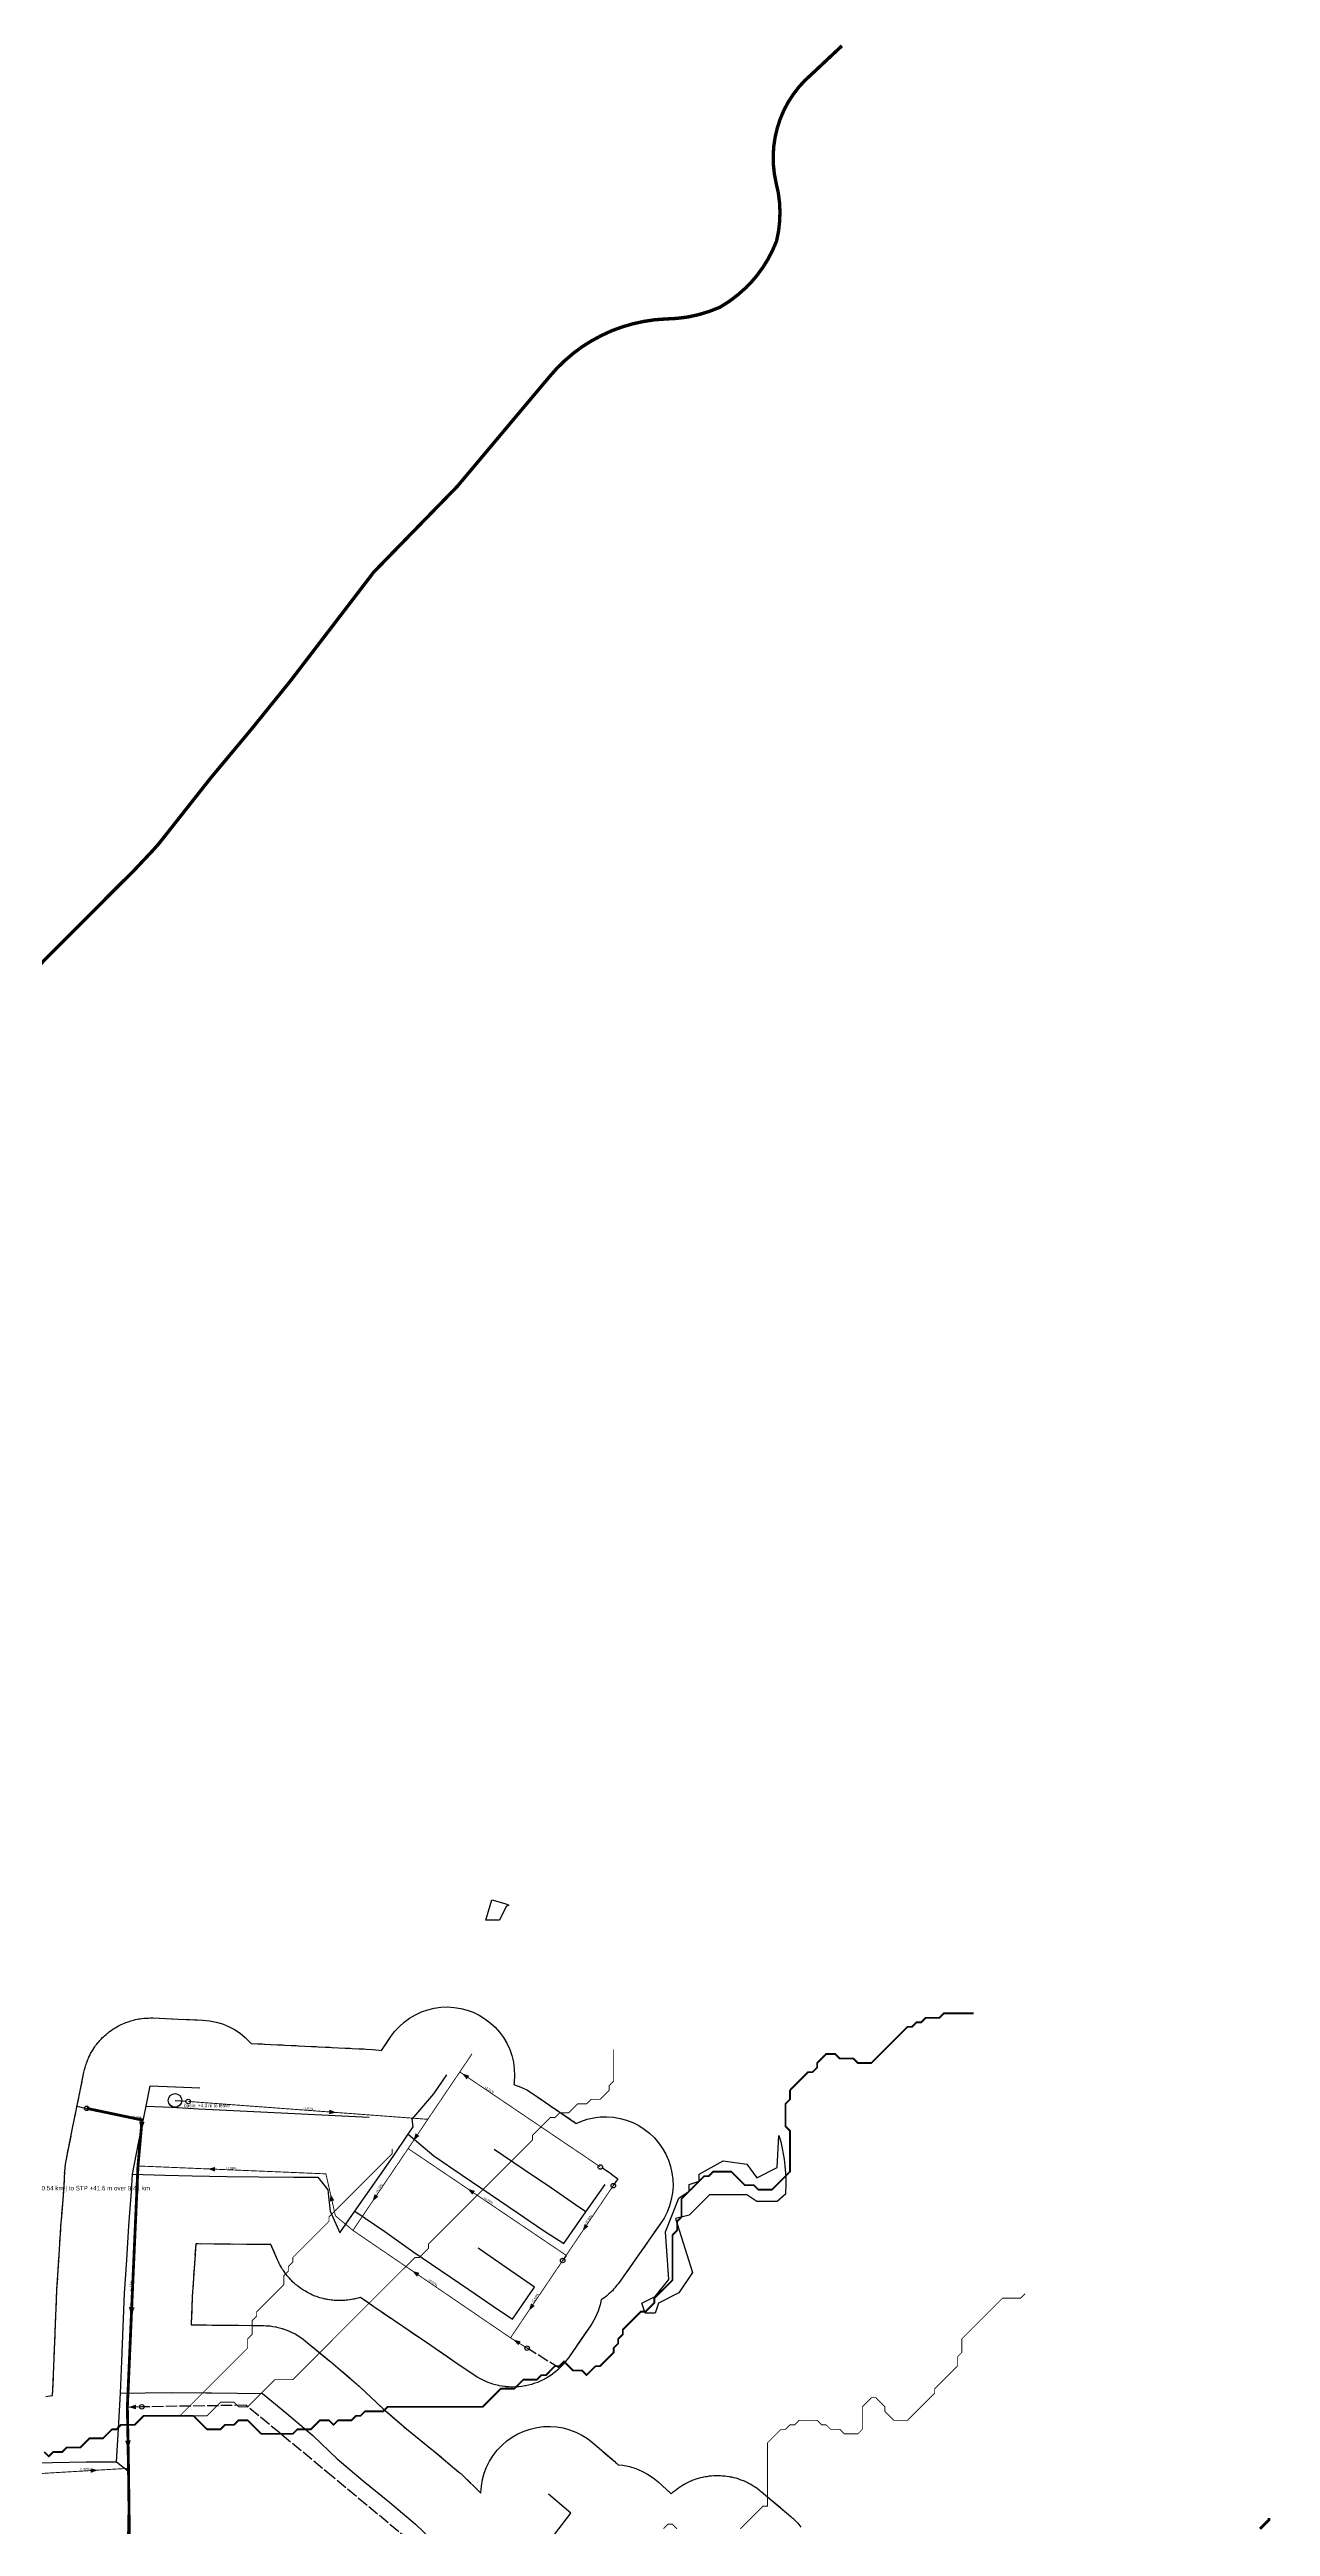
# Model space of a CAD drawing. Header units: metres. Extents: x 440276 to 476894, y 2561381 to 2578972.
# Drawn here: x 450705 to 451786, y 2570173 to 2572365 of the extents above; entities that cross this region are included whole.
import ezdxf
from ezdxf.enums import TextEntityAlignment as Align

# ---------------------------------------------------------------- set-up
doc = ezdxf.new("R2010")
doc.units = ezdxf.units.M
doc.header["$LTSCALE"] = 8
doc.linetypes.add('DASHDOT', pattern=[3.556, 2.54, -0.508, 0, -0.508])
doc.linetypes.add('DASHED', pattern=[1.524, 1.27, -0.254])
for name, color, linetype in [('A_ARROWS', 7, 'Continuous'), ('A_BASINS', 1, 'Continuous'), ('A_BRANCH', 7, 'Continuous'), ('A_BUILT_2006', 252, 'Continuous'), ('A_CATCHMENTS', 7, 'Continuous'), ('A_ENVELOPE', 3, 'Continuous'), ('A_GRADIENT', 8, 'Continuous'), ('A_HEAD_GAP', 8, 'Continuous'), ('A_HEADS', 8, 'Continuous'), ('A_LATERAL', 7, 'Continuous'), ('A_MAIN_PIPE', 5, 'Continuous'), ('A_OUTLET_LABEL', 7, 'Continuous'), ('A_STREAMS', 5, 'Continuous'), ('A_SUBMAIN', 7, 'Continuous'), ('A_WADI', 4, 'Continuous')]:
    doc.layers.add(name, color=color, linetype=linetype)

msp = doc.modelspace()

# ---------------------------------------------------------------- linework, layer by layer
at = {"layer": 'A_ARROWS', "color": 1}
for points in [[(451070.2, 2570573.5), (451076.6, 2570571.5), (451074.4, 2570568.2)], [(450786.1, 2570522.8), (450784.3, 2570531), (450789.2, 2570530.6)], [(450959.1, 2570538.9), (450952.5, 2570537.4), (450952.8, 2570541.4)], [(451027.2, 2570514.1), (451029.1, 2570520.5), (451032.5, 2570518.2)], [(450845.2, 2570489), (450851.6, 2570490.7), (450851.5, 2570486.7)], [(450953.7, 2570466.9), (450957.1, 2570461.1), (450953.2, 2570460.2)], [(450990.9, 2570460.3), (450992.8, 2570466.7), (450996.2, 2570464.5)], [(451075.1, 2570471.5), (451081.6, 2570469.5), (451079.3, 2570466.2)], [(451176.9, 2570433.9), (451178.8, 2570440.3), (451182.1, 2570438.1)], [(451026.1, 2570398.8), (451032.5, 2570396.9), (451030.3, 2570393.6)], [(451129.4, 2570363.5), (451131.3, 2570370), (451134.6, 2570367.7)], [(450777.4, 2570358.6), (450775.3, 2570366.7), (450780.3, 2570366.4)], [(451115.6, 2570338), (451122.1, 2570336.3), (451120, 2570332.9)], [(450775, 2570278.2), (450781.4, 2570280.3), (450781.4, 2570276.3)], [(450774.6, 2570240.7), (450771.9, 2570248.6), (450776.9, 2570248.7)], [(450747.8, 2570222.4), (450741.5, 2570220), (450741.3, 2570224)]]:
    msp.add_solid(points, dxfattribs=at)
at = {"layer": 'A_BASINS', "color": 1}
msp.add_circle((450816.1, 2570549.6), 6, dxfattribs=at)
at = {"layer": 'A_BRANCH', "color": 1, "const_width": 0.8}
for points in [[(451192.7, 2570490.7), (451068.2, 2570574.8), (451079.1, 2570590.9), (451039.9, 2570532.9)], [(451159.3, 2570407.9), (451113.1, 2570339.5)], [(450786.7, 2570278.4), (450773.9, 2570278.2)]]:
    msp.add_lwpolyline(points, dxfattribs=at)
at = {"layer": 'A_BUILT_2006', "color": 252}
for points in [[(451045.3, 2570555.5), (451056.8, 2570572.3)], [(450790.6, 2570544.6), (450794.2, 2570562.6)], [(450794.2, 2570562.6), (450816.4, 2570561.7)], [(450816.4, 2570561.7), (450838.2, 2570560.7)], [(451026, 2570533), (451045.3, 2570555.5)], [(450783.9, 2570511.8), (450790.6, 2570544.6)], [(450790.6, 2570544.6), (450813.1, 2570543.5)], [(450813.1, 2570543.5), (450837.2, 2570542.3)], [(450837.2, 2570542.3), (450868, 2570540.8)], [(450868, 2570540.8), (450898, 2570539.3)], [(450898, 2570539.3), (450928, 2570537.8)], [(450928, 2570537.8), (450957.9, 2570536.3)], [(450957.9, 2570536.3), (450987.9, 2570534.8)], [(451022.5, 2570519.8), (451026.8, 2570526.1), (451026, 2570533)], [(450778.5, 2570484.4), (450783.9, 2570511.8)], [(451009.7, 2570500.9), (451022.5, 2570519.8)], [(451022.5, 2570519.8), (451045.2, 2570500.5)], [(451124.4, 2570488.7), (451098.7, 2570506.2)], [(450777.7, 2570469), (450778.5, 2570484.4)], [(450778.5, 2570484.4), (450807, 2570483.5)], [(450807, 2570483.5), (450831.2, 2570482.8)], [(450831.2, 2570482.8), (450862, 2570482.3)], [(450862, 2570482.3), (450890, 2570482.1)], [(450890, 2570482.1), (450921.4, 2570481.8)], [(450921.4, 2570481.8), (450942.4, 2570481.7)], [(450942.4, 2570481.7), (450951.5, 2570470.5), (450952.1, 2570464.7)], [(450992.6, 2570476.3), (451009.7, 2570500.9)], [(451045.2, 2570500.5), (451070.4, 2570483.5)], [(451070.4, 2570483.5), (451095.2, 2570466.7)], [(451149.3, 2570471.9), (451124.4, 2570488.7)], [(450775.3, 2570438.6), (450777.7, 2570469)], [(450952.1, 2570464.7), (450953.5, 2570451.5), (450961.9, 2570432.4)], [(450975.4, 2570451.7), (450992.6, 2570476.3)], [(451095.2, 2570466.7), (451120, 2570449.9)], [(451170.7, 2570457.2), (451149.3, 2570471.9)], [(451179.8, 2570450.9), (451197, 2570475.2)], [(450773.3, 2570408.6), (450775.3, 2570438.6)], [(450961.9, 2570432.4), (450975.4, 2570451.7)], [(450975.4, 2570451.7), (451001.8, 2570433.5)], [(451120, 2570449.9), (451141.4, 2570435.2)], [(451160.2, 2570423.1), (451179.8, 2570450.9)], [(451179.8, 2570450.9), (451170.7, 2570457.2)], [(451001.8, 2570433.5), (451026.7, 2570415.8)], [(451026.7, 2570415.8), (451051.5, 2570399)], [(451109.5, 2570401.4), (451084.5, 2570418.8)], [(451141.4, 2570435.2), (451160.2, 2570423.1)], [(450771.5, 2570378.7), (450773.3, 2570408.6)], [(451051.5, 2570399), (451076.3, 2570382.2)], [(451134.5, 2570384.2), (451109.5, 2570401.4)], [(450770.3, 2570348.8), (450771.5, 2570378.7)], [(451076.3, 2570382.2), (451097.8, 2570367.6)], [(451115, 2570355.9), (451134.5, 2570384.2)], [(450769.1, 2570318.9), (450770.3, 2570348.8)], [(451097.8, 2570367.6), (451115, 2570355.9)], [(450767.9, 2570290.4), (450769.1, 2570318.9)], [(450766, 2570259.3), (450767.9, 2570290.4)], [(450767.9, 2570290.4), (450789.6, 2570290.7)], [(450789.6, 2570290.7), (450812.7, 2570291.1)], [(450812.7, 2570291.1), (450843.5, 2570290.9)], [(450843.5, 2570290.9), (450848.6, 2570290.8), (450871.5, 2570290.6)], [(450871.5, 2570290.6), (450893.5, 2570290.3)], [(450893.5, 2570290.3), (450915.1, 2570272.5)], [(450915.1, 2570272.5), (450938, 2570253)], [(450764.2, 2570229.6), (450766, 2570259.3)], [(450938, 2570253), (450959.8, 2570232.5)], [(450707.3, 2570228.9), (450677.3, 2570228.5)], [(450737.3, 2570229.4), (450707.3, 2570228.9)], [(450764.2, 2570229.6), (450737.3, 2570229.4)], [(450775.4, 2570220.6), (450764.2, 2570229.6)], [(450774.8, 2570190.6), (450775.4, 2570220.6)], [(450959.8, 2570232.5), (450982.6, 2570212.8)], [(450982.6, 2570212.8), (451005.9, 2570194)], [(451166.4, 2570184.3), (451146.9, 2570201.1)], [(450774.3, 2570160.6), (450774.8, 2570190.6)], [(451005.9, 2570194), (451028.9, 2570174.7)], [(451028.9, 2570174.7), (451050.6, 2570153.8)], [(451148.2, 2570160.5), (451166.4, 2570184.3)]]:
    msp.add_lwpolyline(points, dxfattribs=at)
at = {"layer": 'A_CATCHMENTS', "color": 1, "linetype": 'DASHED'}
msp.add_lwpolyline([(450701.6, 2570287.6), (450707.4, 2570288.6), (450707.7, 2570288.6), (450708, 2570293.5), (450709.1, 2570321.3), (450710.3, 2570351.2), (450710.3, 2570351.2), (450710.3, 2570351.2), (450711.5, 2570381.1), (450711.6, 2570381.7), (450711.6, 2570382.3), (450713.4, 2570412.2), (450713.4, 2570412.4), (450713.4, 2570412.6), (450715.4, 2570442.6), (450715.5, 2570442.9), (450715.5, 2570443.3), (450717.8, 2570472.8), (450718.5, 2570487.4), (450718.7, 2570488.9), (450718.8, 2570490.3), (450718.9, 2570491.2), (450719, 2570492.1), (450719.1, 2570492.7), (450719.1, 2570493.3), (450719.4, 2570494.7), (450719.6, 2570496.1), (450725.1, 2570523.5), (450725.1, 2570523.6), (450725.1, 2570523.7), (450731.8, 2570556.5), (450735.4, 2570574.5), (450735.7, 2570575.7), (450736, 2570576.9), (450736.5, 2570578.5), (450736.9, 2570580.2), (450737.3, 2570581.4), (450737.6, 2570582.5), (450738.3, 2570584.1), (450738.9, 2570585.8), (450739.4, 2570586.9), (450739.9, 2570588), (450740.7, 2570589.5), (450741.4, 2570591.1), (450742, 2570592.1), (450742.6, 2570593.2), (450743.6, 2570594.6), (450744.5, 2570596.1), (450745.2, 2570597.1), (450745.8, 2570598.1), (450746.9, 2570599.4), (450748, 2570600.9), (450748.8, 2570601.7), (450749.5, 2570602.7), (450750.8, 2570603.9), (450752, 2570605.2), (450752.9, 2570606), (450753.7, 2570606.8), (450755, 2570608), (450756.3, 2570609.1), (450757.3, 2570609.8), (450758.2, 2570610.6), (450759.7, 2570611.6), (450761.1, 2570612.6), (450762.1, 2570613.2), (450763.1, 2570613.9), (450764.6, 2570614.7), (450766.1, 2570615.6), (450767.2, 2570616.1), (450768.3, 2570616.7), (450769.9, 2570617.4), (450771.5, 2570618.1), (450772.6, 2570618.5), (450773.7, 2570619), (450775.4, 2570619.5), (450777, 2570620.1), (450778.2, 2570620.4), (450779.3, 2570620.7), (450781, 2570621.1), (450782.7, 2570621.5), (450783.9, 2570621.7), (450785.1, 2570621.9), (450786.8, 2570622.1), (450788.6, 2570622.4), (450789.8, 2570622.4), (450790.9, 2570622.5), (450792.7, 2570622.5), (450794.5, 2570622.6), (450795.6, 2570622.6), (450796.8, 2570622.6), (450819, 2570621.6), (450819, 2570621.6), (450819, 2570621.6), (450840.8, 2570620.7), (450846.7, 2570620.1), (450852.4, 2570619), (450858.1, 2570617.3), (450863.5, 2570615.1), (450868.7, 2570612.4), (450873.7, 2570609.1), (450878.2, 2570605.4), (450882.4, 2570601.3), (450883.4, 2570600.1), (450901, 2570599.2), (450901, 2570599.2), (450901, 2570599.2), (450930.9, 2570597.7), (450930.9, 2570597.7), (450930.9, 2570597.7), (450960.9, 2570596.3), (450960.9, 2570596.3), (450960.9, 2570596.3), (450990.9, 2570594.8), (450996.7, 2570594.2), (450998.8, 2570593.8), (451007.2, 2570606.1), (451010.7, 2570610.8), (451014.7, 2570615.1), (451019.1, 2570619), (451023.8, 2570622.5), (451028.9, 2570625.5), (451034.3, 2570627.9), (451039.8, 2570629.9), (451045.5, 2570631.3), (451051.4, 2570632.1), (451057.3, 2570632.3), (451063.1, 2570632), (451069, 2570631.1), (451074.7, 2570629.6), (451080.2, 2570627.6), (451085.5, 2570625), (451090.5, 2570621.9), (451095.2, 2570618.4), (451099.5, 2570614.4), (451103.5, 2570610), (451106.9, 2570605.2), (451109.9, 2570600.2), (451112.4, 2570594.8), (451114.3, 2570589.3), (451115.7, 2570583.5), (451116.5, 2570577.7), (451116.8, 2570571.8), (451116.4, 2570565.9), (451116.1, 2570563.6), (451116.6, 2570563.5), (451122.2, 2570561.4), (451127.5, 2570558.9), (451132.5, 2570555.8), (451158.1, 2570538.3), (451171.4, 2570529.3), (451175.4, 2570531.1), (451181, 2570533), (451186.8, 2570534.3), (451192.6, 2570535), (451198.5, 2570535.1), (451204.4, 2570534.7), (451210.2, 2570533.7), (451215.9, 2570532.1), (451221.3, 2570530), (451226.6, 2570527.3), (451231.6, 2570524.2), (451236.2, 2570520.5), (451240.5, 2570516.5), (451244.3, 2570512), (451247.7, 2570507.2), (451250.6, 2570502.1), (451253, 2570496.7), (451254.8, 2570491.1), (451256.1, 2570485.4), (451256.8, 2570479.5), (451257, 2570473.6), (451256.5, 2570467.8), (451255.5, 2570462), (451253.9, 2570456.3), (451251.8, 2570450.8), (451249.2, 2570445.5), (451246, 2570440.6), (451228.9, 2570416.3), (451228.9, 2570416.3), (451228.9, 2570416.3), (451209.3, 2570388.5), (451208.2, 2570387.1), (451207.1, 2570385.7), (451206.4, 2570384.8), (451205.6, 2570383.8), (451204.4, 2570382.6), (451203.3, 2570381.2), (451202.4, 2570380.4), (451201.6, 2570379.6), (451200.2, 2570378.4), (451198.9, 2570377.2), (451198, 2570376.5), (451197.1, 2570375.7), (451195.7, 2570374.7), (451194.3, 2570373.6), (451193.4, 2570373.1), (451193.2, 2570371.7), (451193.2, 2570371.6), (451193.2, 2570371.6), (451192.4, 2570368.8), (451191.7, 2570366), (451191.7, 2570365.9), (451191.7, 2570365.9), (451190.7, 2570363.2), (451189.6, 2570360.4), (451189.6, 2570360.4), (451189.6, 2570360.4), (451188.3, 2570357.8), (451187, 2570355.2), (451187, 2570355.1), (451187, 2570355.1), (451185.5, 2570352.6), (451183.9, 2570350.2), (451164.5, 2570321.9), (451162.8, 2570319.7), (451161.2, 2570317.6), (451161, 2570317.4), (451160.9, 2570317.2), (451159.1, 2570315.2), (451157.2, 2570313.2), (451157, 2570313.1), (451156.9, 2570312.9), (451154.9, 2570311.1), (451152.9, 2570309.3), (451152.6, 2570309.2), (451152.5, 2570309), (451150.3, 2570307.4), (451148.1, 2570305.8), (451147.9, 2570305.7), (451147.7, 2570305.5), (451145.4, 2570304.2), (451143, 2570302.8), (451142.8, 2570302.7), (451142.6, 2570302.6), (451140.1, 2570301.5), (451137.7, 2570300.3), (451137.5, 2570300.2), (451137.2, 2570300.1), (451134.7, 2570299.3), (451132.2, 2570298.4), (451131.9, 2570298.3), (451131.7, 2570298.2), (451129, 2570297.6), (451126.4, 2570297), (451126.2, 2570296.9), (451125.9, 2570296.9), (451123.3, 2570296.5), (451120.6, 2570296.1), (451120.3, 2570296.1), (451120.1, 2570296.1), (451117.4, 2570296), (451114.7, 2570295.9), (451114.5, 2570295.9), (451114.2, 2570295.9), (451111.5, 2570296.1), (451108.8, 2570296.2), (451108.6, 2570296.2), (451108.3, 2570296.3), (451105.7, 2570296.7), (451103, 2570297.1), (451102.8, 2570297.2), (451102.5, 2570297.2), (451099.9, 2570297.9), (451097.3, 2570298.6), (451097.1, 2570298.7), (451096.8, 2570298.7), (451094.3, 2570299.7), (451091.8, 2570300.6), (451091.5, 2570300.7), (451091.3, 2570300.8), (451088.9, 2570302), (451086.5, 2570303.1), (451086.3, 2570303.3), (451086, 2570303.4), (451083.7, 2570304.8), (451081.4, 2570306.2), (451064.2, 2570317.8), (451064, 2570317.9), (451063.9, 2570318), (451042.6, 2570332.6), (451017.8, 2570349.4), (451017.8, 2570349.4), (451017.8, 2570349.4), (450993.1, 2570366.2), (450992.5, 2570366.6), (450992, 2570366.9), (450980.2, 2570375.3), (450979.2, 2570375), (450978.1, 2570374.6), (450976.4, 2570374.2), (450974.6, 2570373.8), (450973.5, 2570373.6), (450972.3, 2570373.3), (450970.6, 2570373.1), (450968.8, 2570372.8), (450967.7, 2570372.7), (450966.5, 2570372.6), (450964.7, 2570372.5), (450963, 2570372.4), (450961.8, 2570372.4), (450960.6, 2570372.4), (450958.8, 2570372.5), (450957.1, 2570372.6), (450955.9, 2570372.7), (450954.7, 2570372.8), (450953, 2570373.1), (450951.2, 2570373.3), (450950.1, 2570373.6), (450948.9, 2570373.8), (450947.2, 2570374.3), (450945.5, 2570374.7), (450944.4, 2570375), (450943.3, 2570375.3), (450941.6, 2570376), (450939.9, 2570376.5), (450938.8, 2570377), (450937.8, 2570377.4), (450936.2, 2570378.2), (450934.5, 2570379), (450933.5, 2570379.5), (450932.5, 2570380.1), (450931, 2570381), (450929.4, 2570381.9), (450928.5, 2570382.6), (450927.5, 2570383.2), (450926.1, 2570384.3), (450924.7, 2570385.3), (450923.8, 2570386.1), (450922.8, 2570386.8), (450921.6, 2570388), (450920.2, 2570389.2), (450919.4, 2570390), (450918.6, 2570390.9), (450917.4, 2570392.2), (450916.2, 2570393.5), (450915.5, 2570394.4), (450914.7, 2570395.3), (450913.7, 2570396.7), (450912.6, 2570398.1), (450912, 2570399.1), (450911.3, 2570400.1), (450910.4, 2570401.6), (450909.5, 2570403.1), (450908.9, 2570404.2), (450908.4, 2570405.2), (450907.6, 2570406.8), (450906.9, 2570408.4), (450901, 2570422), (450889.5, 2570422.1), (450861.5, 2570422.3), (450861.2, 2570422.3), (450860.9, 2570422.3), (450834.4, 2570422.8), (450833.2, 2570404.8), (450831.4, 2570375.7), (450830.4, 2570351), (450843.9, 2570350.9), (450848.8, 2570350.8), (450849.1, 2570350.8), (450872, 2570350.6), (450872.2, 2570350.6), (450872.3, 2570350.6), (450894.3, 2570350.3), (450896.9, 2570350.2), (450899.6, 2570350), (450899.9, 2570350), (450900.2, 2570350), (450902.8, 2570349.5), (450905.4, 2570349.2), (450905.7, 2570349.1), (450906, 2570349), (450908.6, 2570348.3), (450911.1, 2570347.7), (450911.4, 2570347.6), (450911.7, 2570347.5), (450914.2, 2570346.6), (450916.6, 2570345.7), (450916.9, 2570345.6), (450917.2, 2570345.5), (450919.6, 2570344.3), (450921.9, 2570343.2), (450922.2, 2570343), (450922.5, 2570342.9), (450924.7, 2570341.5), (450927, 2570340.1), (450927.2, 2570339.9), (450927.5, 2570339.8), (450929.6, 2570338.2), (450931.7, 2570336.6), (450953.3, 2570318.8), (450953.7, 2570318.5), (450954.1, 2570318.2), (450976.9, 2570298.7), (450978, 2570297.7), (450979.1, 2570296.7), (451000, 2570277), (451021, 2570258.9), (451043.6, 2570240.7), (451044, 2570240.3), (451044.4, 2570240), (451067.4, 2570220.7), (451069, 2570219.3), (451070.6, 2570217.9), (451086.9, 2570202.1), (451086.9, 2570202.3), (451087.3, 2570208.2), (451088.3, 2570214), (451089.8, 2570219.6), (451091.9, 2570225.1), (451094.6, 2570230.4), (451097.7, 2570235.4), (451101.3, 2570240.1), (451105.3, 2570244.3), (451109.8, 2570248.2), (451114.6, 2570251.6), (451119.7, 2570254.5), (451125.1, 2570256.9), (451130.6, 2570258.8), (451136.4, 2570260.1), (451142.2, 2570260.9), (451148.1, 2570261), (451154, 2570260.6), (451159.8, 2570259.7), (451165.5, 2570258.1), (451171, 2570256), (451176.2, 2570253.4), (451181.2, 2570250.3), (451185.9, 2570246.7), (451205.4, 2570229.9), (451206.4, 2570229), (451207.4, 2570228.2), (451208.4, 2570227.1), (451212.7, 2570226.7), (451218.4, 2570225.5), (451224, 2570223.8), (451229.4, 2570221.6), (451234.5, 2570218.8), (451239.3, 2570215.6), (451243.8, 2570211.9), (451255.4, 2570201.5), (451255.9, 2570201.9), (451257.2, 2570203.2), (451258.1, 2570203.9), (451258.8, 2570204.5), (451260.4, 2570205.7), (451261.9, 2570206.8), (451262.8, 2570207.4), (451263.6, 2570208), (451265.3, 2570209), (451266.9, 2570210), (451267.8, 2570210.4), (451268.7, 2570211), (451270.4, 2570211.8), (451272.1, 2570212.6), (451273.1, 2570213), (451274.1, 2570213.4), (451275.9, 2570214), (451277.6, 2570214.7), (451278.6, 2570215), (451279.6, 2570215.3), (451281.5, 2570215.8), (451283.3, 2570216.3), (451284.3, 2570216.4), (451285.4, 2570216.7), (451287.2, 2570216.9), (451289.1, 2570217.3), (451290.2, 2570217.3), (451291.2, 2570217.5), (451293.1, 2570217.6), (451295, 2570217.7), (451296, 2570217.7), (451297.1, 2570217.7), (451299, 2570217.6), (451300.9, 2570217.5), (451301.9, 2570217.4), (451303, 2570217.3), (451304.8, 2570217), (451306.7, 2570216.8), (451307.7, 2570216.6), (451308.8, 2570216.4), (451310.6, 2570215.9), (451312.5, 2570215.5), (451313.4, 2570215.2), (451314.5, 2570214.9), (451316.2, 2570214.2), (451318, 2570213.6), (451319, 2570213.2), (451320, 2570212.9), (451321.7, 2570212), (451323.4, 2570211.2), (451324.3, 2570210.7), (451325.3, 2570210.3), (451326.9, 2570209.3), (451328.5, 2570208.3), (451329.4, 2570207.7), (451330.3, 2570207.2), (451331.8, 2570206), (451333.3, 2570204.9), (451334.1, 2570204.2), (451335, 2570203.6), (451361.2, 2570181.5), (451362.2, 2570180.6), (451363.2, 2570179.8), (451364.4, 2570178.6), (451365.5, 2570177.5), (451366.4, 2570176.5), (451367.4, 2570175.6), (451368.4, 2570174.3), (451369.4, 2570173.1), (451370.2, 2570172)], dxfattribs=at)
at = {"layer": 'A_ENVELOPE', "color": 3}
msp.add_lwpolyline([(450701.6, 2570287.6), (450707.4, 2570288.6), (450707.7, 2570288.6), (450708, 2570293.5), (450709.1, 2570321.3), (450710.3, 2570351.2), (450710.3, 2570351.2), (450710.3, 2570351.2), (450711.5, 2570381.1), (450711.6, 2570381.7), (450711.6, 2570382.3), (450713.4, 2570412.2), (450713.4, 2570412.4), (450713.4, 2570412.6), (450715.4, 2570442.6), (450715.5, 2570442.9), (450715.5, 2570443.3), (450717.8, 2570472.8), (450718.5, 2570487.4), (450718.7, 2570488.9), (450718.8, 2570490.3), (450718.9, 2570491.2), (450719, 2570492.1), (450719.1, 2570492.7), (450719.1, 2570493.3), (450719.4, 2570494.7), (450719.6, 2570496.1), (450725.1, 2570523.5), (450725.1, 2570523.6), (450725.1, 2570523.7), (450731.8, 2570556.5), (450735.4, 2570574.5), (450735.7, 2570575.7), (450736, 2570576.9), (450736.5, 2570578.5), (450736.9, 2570580.2), (450737.3, 2570581.4), (450737.6, 2570582.5), (450738.3, 2570584.1), (450738.9, 2570585.8), (450739.4, 2570586.9), (450739.9, 2570588), (450740.7, 2570589.5), (450741.4, 2570591.1), (450742, 2570592.1), (450742.6, 2570593.2), (450743.6, 2570594.6), (450744.5, 2570596.1), (450745.2, 2570597.1), (450745.8, 2570598.1), (450746.9, 2570599.4), (450748, 2570600.9), (450748.8, 2570601.7), (450749.5, 2570602.7), (450750.8, 2570603.9), (450752, 2570605.2), (450752.9, 2570606), (450753.7, 2570606.8), (450755, 2570608), (450756.3, 2570609.1), (450757.3, 2570609.8), (450758.2, 2570610.6), (450759.7, 2570611.6), (450761.1, 2570612.6), (450762.1, 2570613.2), (450763.1, 2570613.9), (450764.6, 2570614.7), (450766.1, 2570615.6), (450767.2, 2570616.1), (450768.3, 2570616.7), (450769.9, 2570617.4), (450771.5, 2570618.1), (450772.6, 2570618.5), (450773.7, 2570619), (450775.4, 2570619.5), (450777, 2570620.1), (450778.2, 2570620.4), (450779.3, 2570620.7), (450781, 2570621.1), (450782.7, 2570621.5), (450783.9, 2570621.7), (450785.1, 2570621.9), (450786.8, 2570622.1), (450788.6, 2570622.4), (450789.8, 2570622.4), (450790.9, 2570622.5), (450792.7, 2570622.5), (450794.5, 2570622.6), (450795.6, 2570622.6), (450796.8, 2570622.6), (450819, 2570621.6), (450819, 2570621.6), (450819, 2570621.6), (450840.8, 2570620.7), (450846.7, 2570620.1), (450852.4, 2570619), (450858.1, 2570617.3), (450863.5, 2570615.1), (450868.7, 2570612.4), (450873.7, 2570609.1), (450878.2, 2570605.4), (450882.4, 2570601.3), (450883.4, 2570600.1), (450901, 2570599.2), (450901, 2570599.2), (450901, 2570599.2), (450930.9, 2570597.7), (450930.9, 2570597.7), (450930.9, 2570597.7), (450960.9, 2570596.3), (450960.9, 2570596.3), (450960.9, 2570596.3), (450990.9, 2570594.8), (450996.7, 2570594.2), (450998.8, 2570593.8), (451007.2, 2570606.1), (451010.7, 2570610.8), (451014.7, 2570615.1), (451019.1, 2570619), (451023.8, 2570622.5), (451028.9, 2570625.5), (451034.3, 2570627.9), (451039.8, 2570629.9), (451045.5, 2570631.3), (451051.4, 2570632.1), (451057.3, 2570632.3), (451063.1, 2570632), (451069, 2570631.1), (451074.7, 2570629.6), (451080.2, 2570627.6), (451085.5, 2570625), (451090.5, 2570621.9), (451095.2, 2570618.4), (451099.5, 2570614.4), (451103.5, 2570610), (451106.9, 2570605.2), (451109.9, 2570600.2), (451112.4, 2570594.8), (451114.3, 2570589.3), (451115.7, 2570583.5), (451116.5, 2570577.7), (451116.8, 2570571.8), (451116.4, 2570565.9), (451116.1, 2570563.6), (451116.6, 2570563.5), (451122.2, 2570561.4), (451127.5, 2570558.9), (451132.5, 2570555.8), (451158.1, 2570538.3), (451171.4, 2570529.3), (451175.4, 2570531.1), (451181, 2570533), (451186.8, 2570534.3), (451192.6, 2570535), (451198.5, 2570535.1), (451204.4, 2570534.7), (451210.2, 2570533.7), (451215.9, 2570532.1), (451221.3, 2570530), (451226.6, 2570527.3), (451231.6, 2570524.2), (451236.2, 2570520.5), (451240.5, 2570516.5), (451244.3, 2570512), (451247.7, 2570507.2), (451250.6, 2570502.1), (451253, 2570496.7), (451254.8, 2570491.1), (451256.1, 2570485.4), (451256.8, 2570479.5), (451257, 2570473.6), (451256.5, 2570467.8), (451255.5, 2570462), (451253.9, 2570456.3), (451251.8, 2570450.8), (451249.2, 2570445.5), (451246, 2570440.6), (451228.9, 2570416.3), (451228.9, 2570416.3), (451228.9, 2570416.3), (451209.3, 2570388.5), (451208.2, 2570387.1), (451207.1, 2570385.7), (451206.4, 2570384.8), (451205.6, 2570383.8), (451204.4, 2570382.6), (451203.3, 2570381.2), (451202.4, 2570380.4), (451201.6, 2570379.6), (451200.2, 2570378.4), (451198.9, 2570377.2), (451198, 2570376.5), (451197.1, 2570375.7), (451195.7, 2570374.7), (451194.3, 2570373.6), (451193.4, 2570373.1), (451193.2, 2570371.7), (451193.2, 2570371.6), (451193.2, 2570371.6), (451192.4, 2570368.8), (451191.7, 2570366), (451191.7, 2570365.9), (451191.7, 2570365.9), (451190.7, 2570363.2), (451189.6, 2570360.4), (451189.6, 2570360.4), (451189.6, 2570360.4), (451188.3, 2570357.8), (451187, 2570355.2), (451187, 2570355.1), (451187, 2570355.1), (451185.5, 2570352.6), (451183.9, 2570350.2), (451164.5, 2570321.9), (451162.8, 2570319.7), (451161.2, 2570317.6), (451161, 2570317.4), (451160.9, 2570317.2), (451159.1, 2570315.2), (451157.2, 2570313.2), (451157, 2570313.1), (451156.9, 2570312.9), (451154.9, 2570311.1), (451152.9, 2570309.3), (451152.6, 2570309.2), (451152.5, 2570309), (451150.3, 2570307.4), (451148.1, 2570305.8), (451147.9, 2570305.7), (451147.7, 2570305.5), (451145.4, 2570304.2), (451143, 2570302.8), (451142.8, 2570302.7), (451142.6, 2570302.6), (451140.1, 2570301.5), (451137.7, 2570300.3), (451137.5, 2570300.2), (451137.2, 2570300.1), (451134.7, 2570299.3), (451132.2, 2570298.4), (451131.9, 2570298.3), (451131.7, 2570298.2), (451129, 2570297.6), (451126.4, 2570297), (451126.2, 2570296.9), (451125.9, 2570296.9), (451123.3, 2570296.5), (451120.6, 2570296.1), (451120.3, 2570296.1), (451120.1, 2570296.1), (451117.4, 2570296), (451114.7, 2570295.9), (451114.5, 2570295.9), (451114.2, 2570295.9), (451111.5, 2570296.1), (451108.8, 2570296.2), (451108.6, 2570296.2), (451108.3, 2570296.3), (451105.7, 2570296.7), (451103, 2570297.1), (451102.8, 2570297.2), (451102.5, 2570297.2), (451099.9, 2570297.9), (451097.3, 2570298.6), (451097.1, 2570298.7), (451096.8, 2570298.7), (451094.3, 2570299.7), (451091.8, 2570300.6), (451091.5, 2570300.7), (451091.3, 2570300.8), (451088.9, 2570302), (451086.5, 2570303.1), (451086.3, 2570303.3), (451086, 2570303.4), (451083.7, 2570304.8), (451081.4, 2570306.2), (451064.2, 2570317.8), (451064, 2570317.9), (451063.9, 2570318), (451042.6, 2570332.6), (451017.8, 2570349.4), (451017.8, 2570349.4), (451017.8, 2570349.4), (450993.1, 2570366.2), (450992.5, 2570366.6), (450992, 2570366.9), (450980.2, 2570375.3), (450979.2, 2570375), (450978.1, 2570374.6), (450976.4, 2570374.2), (450974.6, 2570373.8), (450973.5, 2570373.6), (450972.3, 2570373.3), (450970.6, 2570373.1), (450968.8, 2570372.8), (450967.7, 2570372.7), (450966.5, 2570372.6), (450964.7, 2570372.5), (450963, 2570372.4), (450961.8, 2570372.4), (450960.6, 2570372.4), (450958.8, 2570372.5), (450957.1, 2570372.6), (450955.9, 2570372.7), (450954.7, 2570372.8), (450953, 2570373.1), (450951.2, 2570373.3), (450950.1, 2570373.6), (450948.9, 2570373.8), (450947.2, 2570374.3), (450945.5, 2570374.7), (450944.4, 2570375), (450943.3, 2570375.3), (450941.6, 2570376), (450939.9, 2570376.5), (450938.8, 2570377), (450937.8, 2570377.4), (450936.2, 2570378.2), (450934.5, 2570379), (450933.5, 2570379.5), (450932.5, 2570380.1), (450931, 2570381), (450929.4, 2570381.9), (450928.5, 2570382.6), (450927.5, 2570383.2), (450926.1, 2570384.3), (450924.7, 2570385.3), (450923.8, 2570386.1), (450922.8, 2570386.8), (450921.6, 2570388), (450920.2, 2570389.2), (450919.4, 2570390), (450918.6, 2570390.9), (450917.4, 2570392.2), (450916.2, 2570393.5), (450915.5, 2570394.4), (450914.7, 2570395.3), (450913.7, 2570396.7), (450912.6, 2570398.1), (450912, 2570399.1), (450911.3, 2570400.1), (450910.4, 2570401.6), (450909.5, 2570403.1), (450908.9, 2570404.2), (450908.4, 2570405.2), (450907.6, 2570406.8), (450906.9, 2570408.4), (450901, 2570422), (450889.5, 2570422.1), (450861.5, 2570422.3), (450861.2, 2570422.3), (450860.9, 2570422.3), (450834.4, 2570422.8), (450833.2, 2570404.8), (450831.4, 2570375.7), (450830.4, 2570351), (450843.9, 2570350.9), (450848.8, 2570350.8), (450849.1, 2570350.8), (450872, 2570350.6), (450872.2, 2570350.6), (450872.3, 2570350.6), (450894.3, 2570350.3), (450896.9, 2570350.2), (450899.6, 2570350), (450899.9, 2570350), (450900.2, 2570350), (450902.8, 2570349.5), (450905.4, 2570349.2), (450905.7, 2570349.1), (450906, 2570349), (450908.6, 2570348.3), (450911.1, 2570347.7), (450911.4, 2570347.6), (450911.7, 2570347.5), (450914.2, 2570346.6), (450916.6, 2570345.7), (450916.9, 2570345.6), (450917.2, 2570345.5), (450919.6, 2570344.3), (450921.9, 2570343.2), (450922.2, 2570343), (450922.5, 2570342.9), (450924.7, 2570341.5), (450927, 2570340.1), (450927.2, 2570339.9), (450927.5, 2570339.8), (450929.6, 2570338.2), (450931.7, 2570336.6), (450953.3, 2570318.8), (450953.7, 2570318.5), (450954.1, 2570318.2), (450976.9, 2570298.7), (450978, 2570297.7), (450979.1, 2570296.7), (451000, 2570277), (451021, 2570258.9), (451043.6, 2570240.7), (451044, 2570240.3), (451044.4, 2570240), (451067.4, 2570220.7), (451069, 2570219.3), (451070.6, 2570217.9), (451086.9, 2570202.1), (451086.9, 2570202.3), (451087.3, 2570208.2), (451088.3, 2570214), (451089.8, 2570219.6), (451091.9, 2570225.1), (451094.6, 2570230.4), (451097.7, 2570235.4), (451101.3, 2570240.1), (451105.3, 2570244.3), (451109.8, 2570248.2), (451114.6, 2570251.6), (451119.7, 2570254.5), (451125.1, 2570256.9), (451130.6, 2570258.8), (451136.4, 2570260.1), (451142.2, 2570260.9), (451148.1, 2570261), (451154, 2570260.6), (451159.8, 2570259.7), (451165.5, 2570258.1), (451171, 2570256), (451176.2, 2570253.4), (451181.2, 2570250.3), (451185.9, 2570246.7), (451205.4, 2570229.9), (451206.4, 2570229), (451207.4, 2570228.2), (451208.4, 2570227.1), (451212.7, 2570226.7), (451218.4, 2570225.5), (451224, 2570223.8), (451229.4, 2570221.6), (451234.5, 2570218.8), (451239.3, 2570215.6), (451243.8, 2570211.9), (451255.4, 2570201.5), (451255.9, 2570201.9), (451257.2, 2570203.2), (451258.1, 2570203.9), (451258.8, 2570204.5), (451260.4, 2570205.7), (451261.9, 2570206.8), (451262.8, 2570207.4), (451263.6, 2570208), (451265.3, 2570209), (451266.9, 2570210), (451267.8, 2570210.4), (451268.7, 2570211), (451270.4, 2570211.8), (451272.1, 2570212.6), (451273.1, 2570213), (451274.1, 2570213.4), (451275.9, 2570214), (451277.6, 2570214.7), (451278.6, 2570215), (451279.6, 2570215.3), (451281.5, 2570215.8), (451283.3, 2570216.3), (451284.3, 2570216.4), (451285.4, 2570216.7), (451287.2, 2570216.9), (451289.1, 2570217.3), (451290.2, 2570217.3), (451291.2, 2570217.5), (451293.1, 2570217.6), (451295, 2570217.7), (451296, 2570217.7), (451297.1, 2570217.7), (451299, 2570217.6), (451300.9, 2570217.5), (451301.9, 2570217.4), (451303, 2570217.3), (451304.8, 2570217), (451306.7, 2570216.8), (451307.7, 2570216.6), (451308.8, 2570216.4), (451310.6, 2570215.9), (451312.5, 2570215.5), (451313.4, 2570215.2), (451314.5, 2570214.9), (451316.2, 2570214.2), (451318, 2570213.6), (451319, 2570213.2), (451320, 2570212.9), (451321.7, 2570212), (451323.4, 2570211.2), (451324.3, 2570210.7), (451325.3, 2570210.3), (451326.9, 2570209.3), (451328.5, 2570208.3), (451329.4, 2570207.7), (451330.3, 2570207.2), (451331.8, 2570206), (451333.3, 2570204.9), (451334.1, 2570204.2), (451335, 2570203.6), (451361.2, 2570181.5), (451362.2, 2570180.6), (451363.2, 2570179.8), (451364.4, 2570178.6), (451365.5, 2570177.5), (451366.4, 2570176.5), (451367.4, 2570175.6), (451368.4, 2570174.3), (451369.4, 2570173.1), (451370.2, 2570172)], dxfattribs=at)
at = {"layer": 'A_HEAD_GAP', "color": 8, "linetype": 'DASHED'}
for points in [[(450816.1, 2570549.6), (450827.8, 2570548.7)], [(450729.3, 2570544.4), (450737.9, 2570542.6)], [(451202.4, 2570484.2), (451192.7, 2570490.7)], [(451202.4, 2570484.2), (451208.2, 2570480.3), (451204.1, 2570474.2)], [(451162.4, 2570412.5), (451159.3, 2570407.9)], [(451156.5, 2570312.5), (451127.8, 2570330.4)], [(451068.1, 2570122.6), (451032.9, 2570152.2), (450956.1, 2570216.2), (450879, 2570279.8), (450786.7, 2570278.4)]]:
    msp.add_lwpolyline(points, dxfattribs=at)
at = {"layer": 'A_HEADS', "color": 1}
for centre in [(450827.8, 2570548.7), (450737.9, 2570542.6), (451192.7, 2570490.7), (451204.1, 2570474.2), (451159.3, 2570407.9), (451127.8, 2570330.4), (450786.7, 2570278.4)]:
    msp.add_circle(centre, 2, dxfattribs=at)
at = {"layer": 'A_LATERAL', "color": 1, "linetype": 'DASHDOT', "const_width": 0.8}
for points in [[(450827.8, 2570548.7), (450916.8, 2570542.1), (451039.9, 2570532.9)], [(450973.6, 2570434.6), (450958.1, 2570447.5), (450949.7, 2570484.6), (450947.9, 2570484.7)], [(450697.2, 2570219.4), (450774.9, 2570224)]]:
    msp.add_lwpolyline(points, dxfattribs=at)
at = {"layer": 'A_LATERAL', "color": 1, "const_width": 0.8}
for points in [[(451039.9, 2570532.9), (451022.5, 2570507)], [(451022.5, 2570507), (450973.6, 2570434.6)], [(451162.4, 2570412.5), (451022.5, 2570507)], [(450947.9, 2570484.7), (450783.3, 2570491.6)], [(451204.1, 2570474.2), (451162.4, 2570412.5)], [(451127.8, 2570330.4), (451113.1, 2570339.5)]]:
    msp.add_lwpolyline(points, dxfattribs=at)
at = {"layer": 'A_LATERAL', "color": 1, "linetype": 'DASHED', "const_width": 0.8}
msp.add_lwpolyline([(451113.1, 2570339.5), (450973.6, 2570434.6)], dxfattribs=at)
at = {"layer": 'A_MAIN_PIPE', "color": 5, "const_width": 3}
for points in [[(451406.5, 2572368), (451380.2, 2572343.3), (451373.9, 2572337.5), (451368.3, 2572331.4), (451363.3, 2572324.8), (451358.8, 2572317.9), (451355, 2572310.6), (451351.8, 2572303), (451349.3, 2572295.2), (451348.2, 2572290.6), (451347.4, 2572287.1), (451346.2, 2572279), (451345.7, 2572270.8), (451345.9, 2572262.5), (451346.8, 2572254.3), (451348.4, 2572246), (451350.2, 2572238.1), (451351.3, 2572229.5), (451351.7, 2572221), (451351.4, 2572212.4), (451350.4, 2572203.8), (451348.6, 2572195), (451344.9, 2572186.5), (451340.9, 2572178.9), (451336.3, 2572171.5), (451333.6, 2572167.9), (451331.2, 2572164.6), (451326.7, 2572159.3), (451321.9, 2572154.3), (451314.7, 2572147.9), (451307, 2572142), (451298.4, 2572136.6), (451288.9, 2572132.9), (451279.6, 2572130.1), (451270, 2572128), (451260.4, 2572126.8), (451251.1, 2572126.3), (451241, 2572125.6), (451231.1, 2572124.1), (451221.4, 2572122), (451211.9, 2572119.2), (451202.6, 2572115.8), (451193.6, 2572111.6), (451184.8, 2572106.9), (451176.4, 2572101.6), (451168.5, 2572095.7), (451160.9, 2572089.2), (451153.8, 2572082.2), (451147.1, 2572074.6), (451133.4, 2572058.3), (451104.4, 2572023.8), (451076, 2571990), (451066, 2571978.1), (450991.7, 2571901.9), (450990.8, 2571900.6)], [(450990.8, 2571900.6), (450918.5, 2571806.2)], [(450918.5, 2571806.2), (450883.9, 2571763.4), (450847.5, 2571719.8), (450801.8, 2571661.9), (450796, 2571655.4), (450779.1, 2571637.5), (450767.9, 2571626.4)], [(450767.9, 2571626.4), (450761.6, 2571620.1), (450693.8, 2571552.1), (450604, 2571488.2), (450473.9, 2571400.4), (450401.6, 2571360.5), (450318.2, 2571328.8)]]:
    msp.add_lwpolyline(points, dxfattribs=at)
at = {"layer": 'A_STREAMS', "color": 5}
for points, const_width in [([(451523.3, 2570626.7), (451520.7, 2570626.7), (451516.7, 2570626.7), (451512.7, 2570626.7), (451508.7, 2570626.7), (451504.7, 2570626.7), (451500.7, 2570626.7), (451496.7, 2570626.7), (451492.7, 2570622.7), (451488.7, 2570622.7), (451484.7, 2570622.7), (451480.7, 2570622.7), (451476.6, 2570618.7), (451472.6, 2570618.7), (451468.6, 2570614.7), (451464.6, 2570614.7), (451460.6, 2570610.7), (451456.6, 2570606.7), (451452.6, 2570602.7), (451448.6, 2570598.7), (451444.6, 2570594.7), (451440.6, 2570590.7), (451436.6, 2570586.7), (451432.6, 2570582.7), (451428.6, 2570582.7), (451424.6, 2570582.7), (451420.6, 2570582.7), (451416.6, 2570586.7), (451412.6, 2570586.7), (451408.6, 2570586.7), (451404.6, 2570586.7), (451400.6, 2570590.7), (451396.6, 2570590.7), (451392.6, 2570590.7), (451388.6, 2570586.7), (451384.6, 2570582.7), (451384.6, 2570578.7), (451380.6, 2570574.7), (451376.6, 2570574.7), (451372.6, 2570570.7), (451368.6, 2570566.7), (451364.6, 2570562.7), (451360.6, 2570558.6), (451360.6, 2570554.6), (451360.6, 2570550.6), (451356.6, 2570546.6), (451356.6, 2570542.6), (451356.6, 2570538.6), (451356.6, 2570534.6), (451356.6, 2570530.6), (451356.6, 2570526.6), (451360.6, 2570522.6), (451360.6, 2570518.6), (451360.6, 2570514.6), (451360.6, 2570510.6), (451360.6, 2570506.6), (451360.6, 2570502.6), (451360.6, 2570498.6), (451360.6, 2570494.6), (451360.6, 2570490.6), (451360.6, 2570486.6), (451356.6, 2570482.6), (451352.6, 2570478.6), (451348.6, 2570474.6), (451344.6, 2570470.6), (451340.6, 2570470.6), (451336.6, 2570470.6), (451332.6, 2570470.6), (451328.6, 2570474.6), (451324.6, 2570474.6), (451320.6, 2570474.6), (451316.6, 2570478.6), (451312.6, 2570482.6), (451308.6, 2570486.6), (451304.6, 2570486.6), (451300.6, 2570486.6), (451296.6, 2570486.6), (451292.6, 2570486.6), (451288.6, 2570482.6), (451284.6, 2570482.6), (451280.6, 2570478.6), (451276.6, 2570474.6), (451272.6, 2570470.6), (451268.6, 2570466.6), (451264.6, 2570462.6), (451264.6, 2570458.6), (451264.6, 2570454.6), (451264.6, 2570450.6), (451264.6, 2570446.6), (451260.6, 2570442.6), (451260.6, 2570438.6), (451260.6, 2570434.6), (451256.6, 2570430.6), (451256.6, 2570426.6), (451256.6, 2570422.6), (451256.6, 2570418.6), (451256.6, 2570414.6), (451256.6, 2570410.6), (451256.6, 2570406.6), (451256.6, 2570402.6), (451256.6, 2570398.6), (451256.6, 2570394.6), (451256.6, 2570390.6), (451252.6, 2570386.6), (451248.6, 2570382.6), (451244.5, 2570378.6), (451240.5, 2570374.6), (451240.5, 2570370.6), (451236.5, 2570366.6), (451232.5, 2570362.6), (451228.5, 2570362.6), (451224.5, 2570358.6), (451220.5, 2570354.6), (451216.5, 2570350.6), (451212.5, 2570346.6), (451212.5, 2570342.6), (451208.5, 2570338.6), (451208.5, 2570334.5), (451204.5, 2570330.5), (451204.5, 2570326.5), (451200.5, 2570322.5), (451196.5, 2570318.5), (451192.5, 2570314.5), (451188.5, 2570314.5), (451184.5, 2570310.5), (451180.5, 2570306.5), (451176.5, 2570310.5), (451172.5, 2570310.5), (451168.5, 2570310.5), (451164.5, 2570314.5), (451160.5, 2570318.5), (451156.5, 2570314.5), (451152.5, 2570314.5), (451148.5, 2570310.5), (451144.5, 2570306.5), (451140.5, 2570306.5), (451136.5, 2570302.5), (451132.5, 2570302.5), (451128.5, 2570302.5), (451124.5, 2570302.5), (451120.5, 2570298.5), (451116.5, 2570294.5), (451112.5, 2570294.5), (451108.5, 2570294.5), (451104.5, 2570294.5), (451100.5, 2570290.5), (451096.5, 2570286.5), (451092.5, 2570282.5), (451088.5, 2570278.5), (451084.5, 2570278.5), (451080.5, 2570278.5), (451076.5, 2570278.5), (451072.5, 2570278.5), (451068.5, 2570278.5), (451064.5, 2570278.5), (451060.5, 2570278.5), (451056.5, 2570278.5), (451052.5, 2570278.5), (451048.5, 2570278.5), (451044.5, 2570278.5), (451040.5, 2570278.5), (451036.5, 2570278.5), (451032.5, 2570278.5), (451028.5, 2570278.5), (451024.5, 2570278.5), (451020.5, 2570278.5), (451016.4, 2570278.5), (451012.4, 2570278.5), (451008.4, 2570278.5), (451004.4, 2570278.5), (451000.4, 2570274.5), (450996.4, 2570274.5), (450992.4, 2570274.5), (450988.4, 2570274.5), (450984.4, 2570274.5), (450980.4, 2570270.5), (450976.4, 2570270.5), (450972.4, 2570266.5), (450968.4, 2570266.5), (450964.4, 2570266.5), (450960.4, 2570266.5), (450956.4, 2570262.5), (450952.4, 2570266.5), (450948.4, 2570266.5), (450944.4, 2570266.5), (450940.4, 2570262.5), (450936.4, 2570258.5), (450932.4, 2570258.5), (450928.4, 2570258.5), (450924.4, 2570258.5), (450920.4, 2570254.5), (450916.4, 2570254.5), (450912.4, 2570254.5), (450908.4, 2570254.5), (450904.4, 2570254.5), (450900.4, 2570254.5), (450896.4, 2570254.5), (450892.4, 2570254.5), (450888.4, 2570258.5), (450884.4, 2570262.5), (450880.4, 2570266.5), (450876.4, 2570266.5), (450872.4, 2570266.5), (450868.4, 2570262.5), (450864.4, 2570262.5), (450860.4, 2570262.5), (450856.4, 2570258.5), (450852.4, 2570258.5), (450848.4, 2570258.5), (450844.4, 2570258.5), (450840.4, 2570262.5), (450836.4, 2570266.5), (450832.4, 2570270.5)], 1.6), ([(451204.5, 2570594.7), (451204.5, 2570590.7), (451204.5, 2570586.7), (451204.5, 2570582.7), (451204.5, 2570578.7), (451204.5, 2570574.7), (451204.5, 2570570.7), (451204.5, 2570566.7), (451200.5, 2570562.7), (451200.5, 2570558.6), (451196.5, 2570554.6), (451192.5, 2570550.6), (451188.5, 2570550.6), (451184.5, 2570550.6), (451180.5, 2570546.6), (451176.5, 2570546.6), (451172.5, 2570546.6), (451168.5, 2570542.6), (451164.5, 2570538.6), (451160.5, 2570538.6), (451156.5, 2570538.6), (451152.5, 2570534.6), (451148.5, 2570534.6), (451144.5, 2570530.6), (451140.5, 2570526.6), (451136.5, 2570522.6), (451132.5, 2570518.6), (451132.5, 2570514.6), (451128.5, 2570510.6), (451124.5, 2570506.6), (451120.5, 2570502.6), (451116.5, 2570498.6), (451112.5, 2570494.6), (451108.5, 2570490.6), (451104.5, 2570486.6), (451100.5, 2570482.6), (451096.5, 2570478.6), (451092.5, 2570474.6), (451088.5, 2570470.6), (451084.5, 2570466.6), (451080.5, 2570462.6), (451076.5, 2570458.6), (451072.5, 2570454.6), (451068.5, 2570450.6), (451064.5, 2570446.6), (451060.5, 2570442.6), (451056.5, 2570438.6), (451052.5, 2570434.6), (451048.5, 2570430.6), (451044.5, 2570426.6), (451040.5, 2570422.6), (451040.5, 2570418.6), (451036.5, 2570414.6), (451032.5, 2570410.6), (451028.5, 2570410.6), (451024.5, 2570406.6), (451020.5, 2570402.6), (451016.4, 2570398.6), (451012.4, 2570394.6), (451008.4, 2570390.6), (451004.4, 2570386.6), (451000.4, 2570382.6), (450996.4, 2570378.6), (450992.4, 2570374.6), (450988.4, 2570370.6), (450984.4, 2570366.6), (450980.4, 2570362.6), (450976.4, 2570358.6), (450972.4, 2570354.6), (450968.4, 2570350.6), (450964.4, 2570346.6), (450960.4, 2570342.6), (450956.4, 2570338.6), (450952.4, 2570334.5), (450948.4, 2570330.5), (450944.4, 2570326.5), (450940.4, 2570322.5), (450936.4, 2570318.5), (450932.4, 2570314.5), (450928.4, 2570310.5), (450924.4, 2570306.5), (450920.4, 2570302.5), (450916.4, 2570302.5), (450912.4, 2570302.5), (450908.4, 2570302.5), (450904.4, 2570302.5), (450900.4, 2570298.5), (450896.4, 2570294.5), (450892.4, 2570290.5), (450888.4, 2570286.5), (450884.4, 2570282.5), (450880.4, 2570278.5), (450876.4, 2570278.5), (450872.4, 2570278.5), (450868.4, 2570282.5), (450864.4, 2570282.5), (450860.4, 2570282.5), (450856.4, 2570282.5), (450852.4, 2570278.5), (450848.4, 2570274.5), (450844.4, 2570270.5), (450840.4, 2570270.5), (450836.4, 2570270.5), (450832.4, 2570270.5)], 0.8), ([(451008.4, 2570506.6), (451008.4, 2570502.6), (451004.4, 2570498.6), (451000.4, 2570494.6), (450996.4, 2570490.6), (450992.4, 2570486.6), (450988.4, 2570482.6), (450984.4, 2570478.6), (450980.4, 2570474.6), (450976.4, 2570470.6), (450972.4, 2570466.6), (450968.4, 2570462.6), (450964.4, 2570458.6), (450960.4, 2570454.6), (450956.4, 2570450.6), (450952.4, 2570446.6), (450952.4, 2570442.6), (450948.4, 2570438.6), (450944.4, 2570434.6), (450940.4, 2570430.6), (450936.4, 2570426.6), (450932.4, 2570422.6), (450928.4, 2570418.6), (450924.4, 2570414.6), (450920.4, 2570410.6), (450920.4, 2570406.6), (450916.4, 2570402.6), (450916.4, 2570398.6), (450912.4, 2570394.6), (450912.4, 2570390.6), (450912.4, 2570386.6), (450908.4, 2570382.6), (450904.4, 2570378.6), (450900.4, 2570374.6), (450896.4, 2570370.6), (450892.4, 2570366.6), (450888.4, 2570362.6), (450888.4, 2570358.6), (450884.4, 2570354.6), (450884.4, 2570350.6), (450884.4, 2570346.6), (450884.4, 2570342.6), (450880.4, 2570338.6), (450880.4, 2570334.5), (450880.4, 2570330.5), (450876.4, 2570326.5), (450872.4, 2570322.5), (450868.4, 2570318.5), (450864.4, 2570314.5), (450860.4, 2570310.5), (450856.4, 2570306.5), (450852.4, 2570302.5), (450848.4, 2570298.5), (450844.4, 2570294.5), (450840.4, 2570290.5), (450836.4, 2570286.5), (450832.4, 2570282.5), (450828.4, 2570278.5), (450824.4, 2570274.5), (450820.4, 2570270.5)], 0.8), ([(451568.7, 2570378.6), (451564.7, 2570374.6), (451560.7, 2570374.6), (451556.7, 2570374.6), (451552.7, 2570374.6), (451548.7, 2570374.6), (451544.7, 2570370.6), (451540.7, 2570366.6), (451536.7, 2570362.6), (451532.7, 2570358.6), (451528.7, 2570354.6), (451524.7, 2570350.6), (451520.7, 2570346.6), (451516.7, 2570342.6), (451512.7, 2570338.6), (451512.7, 2570334.5), (451512.7, 2570330.5), (451512.7, 2570326.5), (451508.7, 2570322.5), (451508.7, 2570318.5), (451508.7, 2570314.5), (451504.7, 2570310.5), (451500.7, 2570306.5), (451496.7, 2570302.5), (451492.7, 2570298.5), (451488.7, 2570294.5), (451488.7, 2570290.5), (451484.7, 2570286.5), (451480.7, 2570282.5), (451476.6, 2570278.5), (451472.6, 2570274.5), (451468.6, 2570270.5), (451464.6, 2570266.5), (451460.6, 2570266.5), (451456.6, 2570266.5), (451452.6, 2570266.5), (451448.6, 2570270.5), (451444.6, 2570274.5), (451444.6, 2570278.5), (451440.6, 2570282.5), (451436.6, 2570286.5), (451432.6, 2570286.5), (451428.6, 2570282.5), (451424.6, 2570278.5), (451424.6, 2570274.5), (451424.6, 2570270.5), (451424.6, 2570266.5), (451424.6, 2570262.5), (451424.6, 2570258.5), (451420.6, 2570254.5), (451416.6, 2570254.5), (451412.6, 2570254.5), (451408.6, 2570254.5), (451404.6, 2570258.5), (451400.6, 2570258.5), (451396.6, 2570258.5), (451392.6, 2570262.5), (451388.6, 2570262.5), (451384.6, 2570266.5), (451380.6, 2570266.5), (451376.6, 2570266.5), (451372.6, 2570266.5), (451368.6, 2570266.5), (451364.6, 2570262.5), (451360.6, 2570262.5), (451356.6, 2570258.5), (451352.6, 2570258.5), (451348.6, 2570254.5), (451344.6, 2570250.5), (451340.6, 2570246.5), (451340.6, 2570242.5), (451340.6, 2570238.5), (451340.6, 2570234.5), (451340.6, 2570230.5), (451340.6, 2570226.5), (451340.6, 2570222.5), (451340.6, 2570218.5), (451340.6, 2570214.5), (451340.6, 2570210.5), (451340.6, 2570206.5), (451340.6, 2570202.5), (451340.6, 2570198.5), (451340.6, 2570194.5), (451340.6, 2570190.5), (451336.6, 2570190.5), (451332.6, 2570186.5), (451328.6, 2570182.5), (451324.6, 2570178.5), (451320.6, 2570174.5), (451316.6, 2570170.5)], 0.8), ([(450820.4, 2570270.5), (450816.4, 2570270.5), (450812.4, 2570270.5), (450808.4, 2570270.5), (450804.4, 2570270.5), (450800.4, 2570270.5), (450796.4, 2570270.5), (450792.4, 2570270.5), (450788.3, 2570270.5), (450784.3, 2570266.5), (450780.3, 2570262.5), (450776.3, 2570262.5), (450772.3, 2570262.5), (450768.3, 2570262.5), (450764.3, 2570258.5), (450760.3, 2570258.5), (450756.3, 2570254.5), (450752.3, 2570250.5), (450748.3, 2570250.5), (450744.3, 2570250.5), (450740.3, 2570250.5), (450736.3, 2570246.5), (450732.3, 2570242.5), (450728.3, 2570242.5), (450724.3, 2570242.5), (450720.3, 2570242.5), (450716.3, 2570238.5), (450712.3, 2570238.5), (450708.3, 2570238.5), (450704.3, 2570234.5), (450700.3, 2570238.5)], 1.6), ([(450832.4, 2570270.5), (450828.4, 2570270.5), (450824.4, 2570270.5), (450820.4, 2570270.5)], 1.6), ([(451260.6, 2570170.5), (451256.6, 2570174.5), (451252.6, 2570174.5), (451248.6, 2570170.5)], 0.8), ([(451784.8, 2570180), (451784.8, 2570178.5), (451780.8, 2570174.5), (451776.8, 2570170.5)], 2.4)]:
    msp.add_lwpolyline(points, dxfattribs=dict(at, const_width=const_width))
at = {"layer": 'A_SUBMAIN', "color": 1, "const_width": 2.5}
for points in [[(450737.9, 2570542.6), (450786.9, 2570532.3), (450783.3, 2570491.6)], [(450783.3, 2570491.6), (450778.5, 2570383.6), (450773.9, 2570278.2)]]:
    msp.add_lwpolyline(points, dxfattribs=at)
at = {"layer": 'A_SUBMAIN', "color": 1, "linetype": 'DASHED', "const_width": 2.5}
msp.add_lwpolyline([(450773.9, 2570278.2), (450774.9, 2570224)], dxfattribs=at)
at = {"layer": 'A_SUBMAIN', "color": 1, "linetype": 'DASHDOT', "const_width": 2.5}
msp.add_lwpolyline([(450774.9, 2570224), (450776.2, 2570122.2), (450773.6, 2570020.4), (450768.3, 2569933)], dxfattribs=at)
at = {"layer": 'A_WADI', "color": 4}
for points in [[(451109.3, 2570721.2), (451103.3, 2570709.2), (451091.3, 2570709.2), (451096.5, 2570727.2), (451099.8, 2570726.4), (451109.1, 2570723.5), (451111.7, 2570722.5), (451109.3, 2570721.2)], [(451349.3, 2570460.2), (451331.3, 2570460.2), (451322.3, 2570466.2), (451289.3, 2570466.2), (451271.3, 2570448.2), (451259.3, 2570445.2), (451274.3, 2570397.2), (451262.3, 2570379.2), (451244.3, 2570370.2), (451241.3, 2570361.2), (451232.3, 2570361.2), (451229.3, 2570370.2), (451241.3, 2570376.2), (451253.3, 2570391.2), (451250.3, 2570433.2), (451262.3, 2570463.2), (451271.3, 2570469.2), (451271.3, 2570475.2), (451280.3, 2570478.2), (451280.3, 2570484.2), (451301.3, 2570496.2), (451322.3, 2570493.2), (451331.3, 2570481.2), (451349.3, 2570490.2), (451350.8, 2570518.7), (451352.4, 2570512.9), (451353.7, 2570507.2), (451355.4, 2570497.5), (451356.1, 2570491.7), (451356.8, 2570481.9), (451356.9, 2570476), (451356.7, 2570466.7), (451349.3, 2570460.2)]]:
    msp.add_lwpolyline(points, close=True, dxfattribs=at)

# ---------------------------------------------------------------- texts
at = {"layer": 'A_BASINS', "color": 1}
msp.add_text('basin: +4.3 m to leave', height=3, dxfattribs=at).set_placement((450824.1, 2570543.6))
at = {"layer": 'A_GRADIENT', "color": 1}
for s, rotation, p in [('+2.15%', 325.9698, (451093.4, 2570557.8)), ('+1.59%', -11.9278, (450782.4, 2570533.2)), ('-1.90%', -4.2738, (450933.9, 2570540.8)), ('+2.69%', 357.609, (450865.6, 2570488.1)), ('+4.75%', 55.9778, (450998, 2570470.8)), ('+0.55%', 325.9698, (451092.4, 2570459.8)), ('+6.96%', 55.9722, (451183.3, 2570443.4)), ('+1.13%', 87.4775, (450778.6, 2570384.9)), ('+0.07%', 325.7076, (451043.4, 2570387.1)), ('+5.63%', 55.9722, (451136.2, 2570373.7)), ('-0.90%', 3.3254, (450736, 2570221.7))]:
    msp.add_text(s, height=2, rotation=rotation, dxfattribs=at).set_placement(p, align=Align.BOTTOM_CENTER)
at = {"layer": 'A_OUTLET_LABEL', "color": 30}
msp.add_text('C16 island low point 0.2 km | to main pipe invert +4.3 m over 0.54 km | to STP +41.6 m over 9.41 km', height=4, dxfattribs=at).set_placement((450548.3, 2570470))

doc.saveas('drawing.dxf')
